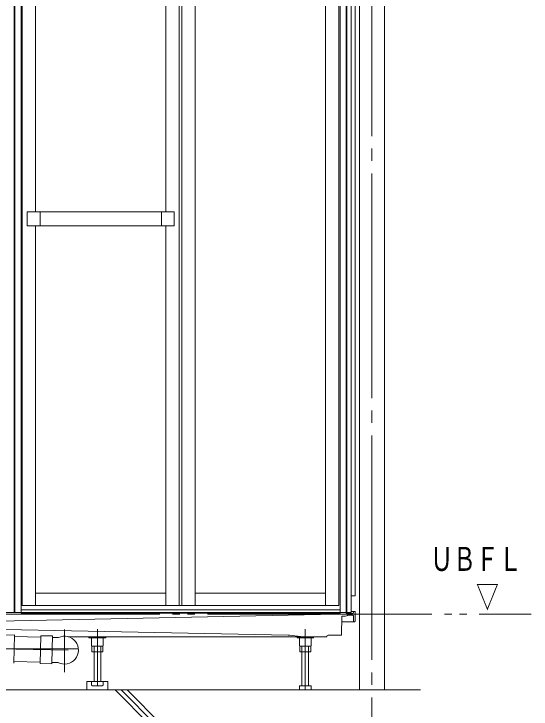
# Model space of a CAD drawing. Units: millimetres on the paper. Extents: x -305 to 305, y -152 to 152.
# Drawn here: x -214.4 to -173, y -99 to -43.2 of the extents above; entities that cross this region are included whole.
import ezdxf
from ezdxf.enums import TextEntityAlignment as Align

# ---------------------------------------------------------------- set-up
doc = ezdxf.new("R2010")
doc.units = ezdxf.units.MM
for name, pattern in [('DASHED2', [3, 2, -1]), ('LONG_CHAIN', [21, 18, -1, 1, -1]), ('LONG_DOUBLE_CHAIN', [21.8, 18, -1, 0.6, -0.6, 0.6, -1])]:
    doc.linetypes.add(name, pattern=pattern)
doc.layers.add('0-1_VIEW0001', color=7, linetype='DASHED2', lineweight=9)
doc.styles.add('ＭＳ ゴシック', font='')
doc.styles.get('ＭＳ ゴシック').set_extended_font_data('MS Gothic')

msp = doc.modelspace()

# ---------------------------------------------------------------- linework, layer by layer
at = {"layer": '0-1_VIEW0001', "linetype": 'Continuous'}
for p, q in [((-186.758, -14.02), (-186.758, -97.42)), ((-184.758, -14.02), (-184.758, -97.42)), ((-187.091, -89.887), (-187.425, -89.887)), ((-227.382, -91.22), (-213.875, -91.22)), ((-188.308, -91.22), (-187.425, -91.22)), ((-181.847, -97.42), (-253.091, -97.42)), ((-202.326, -101.42), (-206.326, -97.42)), ((-201.855, -101.42), (-205.855, -97.42)), ((-201.383, -101.42), (-205.383, -97.42))]:
    msp.add_line(p, q, dxfattribs=at)
at = {"layer": '0-1_VIEW0001', "linetype": 'LONG_CHAIN'}
msp.add_line((-185.758, -14.02), (-185.758, -106.469), dxfattribs=at)
at = {"layer": '0-1_VIEW0001', "color": 5, "linetype": 'Continuous'}
for p, q in [((-187.091, -89.887), (-187.091, -24.687)), ((-214.425, -91.22), (-214.425, -25.187)), ((-214.375, -25.187), (-214.375, -91.22)), ((-213.875, -25.187), (-213.875, -91.27)), ((-188.308, -25.187), (-188.308, -91.27)), ((-187.808, -25.187), (-187.808, -91.22)), ((-187.758, -91.22), (-187.758, -25.187)), ((-187.425, -91.22), (-187.425, -25.187)), ((-213.775, -27.787), (-213.775, -90.654)), ((-212.708, -27.787), (-212.708, -59.095)), ((-202.258, -27.787), (-202.258, -59.095)), ((-201.191, -27.787), (-201.191, -90.654)), ((-200.991, -27.787), (-200.991, -90.654)), ((-199.925, -27.787), (-199.925, -90.654)), ((-189.475, -27.787), (-189.475, -90.654)), ((-188.408, -27.787), (-188.408, -90.654)), ((-213.375, -59.095), (-213.375, -60.212)), ((-213.375, -59.095), (-212.341, -59.095)), ((-212.341, -59.095), (-212.341, -60.212)), ((-212.341, -59.099), (-202.625, -59.099)), ((-202.625, -59.095), (-202.625, -60.212)), ((-201.591, -59.095), (-202.625, -59.095)), ((-201.591, -59.095), (-201.591, -60.212)), ((-213.375, -60.212), (-212.341, -60.212)), ((-212.708, -60.212), (-212.708, -90.654)), ((-212.341, -60.209), (-202.625, -60.209)), ((-201.591, -60.212), (-202.625, -60.212)), ((-202.258, -60.212), (-202.258, -90.654)), ((-202.258, -89.654), (-212.708, -89.654)), ((-189.475, -89.654), (-199.925, -89.654)), ((-213.775, -90.654), (-188.408, -90.654)), ((-188.591, -91.354), (-216.591, -91.92)), ((-214.375, -91.22), (-187.808, -91.22)), ((-213.875, -90.987), (-188.308, -90.987)), ((-213.875, -91.27), (-188.308, -91.27)), ((-188.591, -91.354), (-187.891, -91.34)), ((-187.758, -91.287), (-187.326, -91.287)), ((-187.091, -91.12), (-187.425, -91.12)), ((-187.225, -91.153), (-187.226, -91.189)), ((-187.105, -91.921), (-187.091, -91.12)), ((-188.172, -91.515), (-188.198, -93.02)), ((-188.172, -91.515), (-187.873, -91.509)), ((-187.667, -91.424), (-187.301, -91.424)), ((-187.227, -91.921), (-187.234, -91.489)), ((-187.139, -91.954), (-188.179, -91.954)), ((-214.419, -93.017), (-215.802, -92.989)), ((-215.187, -92.572), (-192.478, -93.026)), ((-214.403, -93.034), (-214.448, -95.267)), ((-192.372, -93.034), (-191.487, -93.146)), ((-188.198, -93.02), (-189.264, -93.02)), ((-214.405, -93.146), (-212.304, -93.188)), ((-212.302, -93.074), (-212.347, -95.307)), ((-211.368, -93.093), (-212.302, -93.074)), ((-211.368, -93.093), (-211.389, -94.12)), ((-210.868, -93.22), (-211.371, -93.209)), ((-210.093, -93.154), (-189.364, -93.154)), ((-207.146, -93.254), (-208.37, -93.254)), ((-208.22, -93.254), (-208.22, -93.875)), ((-207.296, -93.254), (-207.296, -93.875)), ((-191.774, -93.188), (-191.774, -93.154)), ((-190.474, -93.254), (-191.707, -93.254)), ((-191.553, -93.254), (-191.553, -93.875)), ((-190.63, -93.254), (-190.63, -93.875)), ((-190.409, -93.188), (-190.409, -93.154)), ((-189.364, -93.118), (-189.364, -93.154)), ((-211.389, -94.12), (-211.414, -95.326)), ((-208.141, -93.92), (-208.22, -93.875)), ((-208.191, -93.92), (-208.191, -94.354)), ((-208.141, -93.92), (-207.375, -93.92)), ((-208.025, -93.92), (-208.025, -96.754)), ((-207.491, -93.92), (-207.491, -96.754)), ((-207.296, -93.875), (-207.375, -93.92)), ((-191.475, -93.92), (-191.553, -93.875)), ((-191.525, -93.92), (-191.525, -94.354)), ((-191.475, -93.92), (-190.708, -93.92)), ((-191.358, -93.92), (-191.358, -97.087)), ((-190.825, -93.92), (-190.825, -97.087)), ((-190.63, -93.875), (-190.708, -93.92)), ((-208.191, -94.354), (-207.325, -94.354)), ((-191.525, -94.354), (-190.658, -94.354)), ((-214.446, -95.145), (-212.345, -95.188)), ((-210.909, -95.219), (-211.412, -95.209)), ((-211.414, -95.326), (-212.347, -95.307)), ((-208.591, -96.754), (-206.925, -96.754)), ((-208.591, -96.754), (-208.591, -97.42)), ((-208.22, -96.754), (-208.22, -97.042)), ((-208.22, -96.754), (-207.296, -96.754)), ((-207.296, -96.754), (-207.296, -97.042)), ((-206.925, -96.754), (-206.925, -97.42)), ((-206.925, -97.42), (-208.591, -97.42)), ((-208.141, -97.087), (-208.22, -97.042)), ((-208.141, -97.087), (-207.375, -97.087)), ((-207.296, -97.042), (-207.375, -97.087)), ((-191.553, -97.087), (-190.63, -97.087)), ((-191.553, -97.087), (-191.553, -97.375)), ((-191.475, -97.42), (-191.553, -97.375)), ((-191.475, -97.42), (-190.708, -97.42)), ((-190.63, -97.375), (-190.708, -97.42)), ((-190.63, -97.087), (-190.63, -97.375))]:
    msp.add_line(p, q, dxfattribs=at)
at = {"layer": '0-1_VIEW0001', "linetype": 'LONG_DOUBLE_CHAIN'}
msp.add_line((-264.344, -91.354), (-172.995, -91.354), dxfattribs=at)
at = {"layer": '0-1_VIEW0001', "color": 5, "linetype": 'LONG_CHAIN'}
for p, q in [((-210.391, -92.564), (-210.391, -95.985)), ((-207.758, -97.087), (-207.758, -92.546)), ((-191.091, -97.42), (-191.091, -92.546)), ((-219.725, -94.12), (-209.28, -94.12)), ((-215.758, -94.12), (-210.106, -94.235))]:
    msp.add_line(p, q, dxfattribs=at)
at = {"layer": '0-1_VIEW0001', "color": 5, "linetype": 'Continuous'}
for points in [[(-208.191, -93.92), (-207.325, -93.92), (-207.325, -94.354)], [(-191.525, -93.92), (-190.658, -93.92), (-190.658, -94.354)]]:
    msp.add_lwpolyline(points, dxfattribs=at)
for centre, radius, start, end in [((-187.893, -91.24), 0.1, 271.1458, 312.5597), ((-187.758, -91.387), 0.1, 90, 132.5598), ((-187.326, -91.187), 0.1, 270, 359), ((-187.192, -91.154), 0.0333, 90, 179), ((-187.878, -91.243), 0.267, 271.1458, 312.0236), ((-187.655, -91.49), 0.0667, 100.2643, 132.0236), ((-187.301, -91.49), 0.0667, 1, 90), ((-187.193, -91.92), 0.0333, 181, 270), ((-187.139, -91.92), 0.0333, 270, 359), ((-214.419, -93.033), 0.0167, 358.8333, 88.8333), ((-192.498, -94.026), 1, 82.781, 88.8542), ((-189.264, -93.12), 0.1, 90, 179), ((-210.391, -94.23), 1.117, 242.4084, 115.256), ((-208.523, -93.254), 0.1, 23.5782, 90), ((-208.37, -93.187), 0.0667, 203.5782, 270), ((-207.146, -93.187), 0.0667, 270, 336.4219), ((-206.993, -93.254), 0.1, 90, 156.4218), ((-191.707, -93.187), 0.0667, 181, 270), ((-191.362, -92.154), 1, 262.781, 270), ((-190.476, -93.187), 0.0667, 270, 359)]:
    msp.add_arc(centre, radius, start, end, dxfattribs=at)

# ---------------------------------------------------------------- texts
at = {"layer": '0-1_VIEW0001', "style": 'ＭＳ ゴシック', "width": 0.7}
for s, p in [('ＵＢＦＬ', (-181.083, -88.455)), ('\u3000\u3000▽', (-181.083, -91.453))]:
    msp.add_text(s, height=1.921, dxfattribs=at).set_placement(p, align=Align.BOTTOM_LEFT)

doc.saveas('drawing.dxf')
